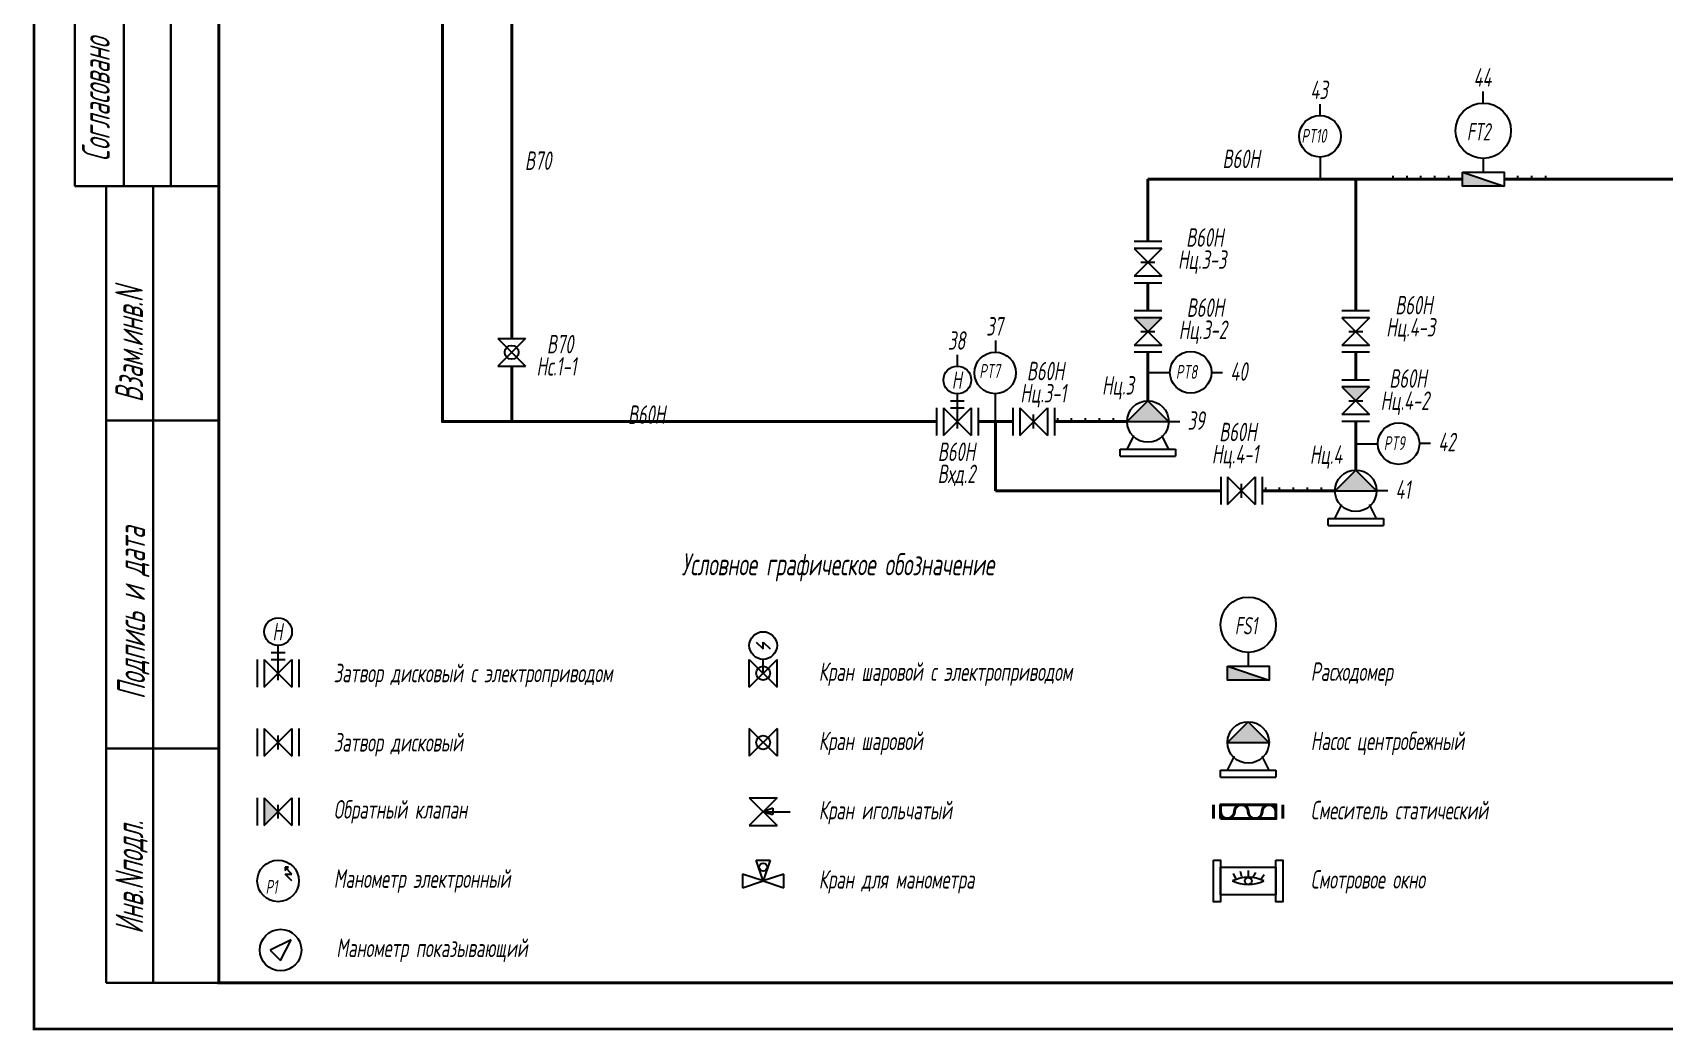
# Model space of a CAD drawing. Header units: millimetres. Extents: x 125 to 10524, y 7125 to 13164.
# Drawn here: x 125.4 to 302, y 10410.8 to 10518.9 of the extents above; entities that cross this region are included whole.
import ezdxf

# ---------------------------------------------------------------- set-up
doc = ezdxf.new("R2010")
doc.units = ezdxf.units.MM
doc.header["$LTSCALE"] = 4
for name, color, linetype in [('1', 7, 'Continuous'), ('2', 7, 'Continuous'), ('Надписи', 7, 'Continuous')]:
    doc.layers.add(name, color=color, linetype=linetype)
for name, color, linetype, lineweight in [('RAMKA', 7, 'Continuous', 25), ('В60Н', 140, 'Continuous', 40), ('В70', 120, 'Continuous', 40)]:
    doc.layers.add(name, color=color, linetype=linetype, lineweight=lineweight)
doc.layers.add('В20', color=7, linetype='Continuous', lineweight=40, true_color=0x0a7800)
doc.styles.add('COTES', font='cs_gost2304.shx', dxfattribs={"width": 0.75, "oblique": 15})
doc.styles.add('Eskd знаки', font='eskd.shx', dxfattribs={"width": 0.8, "oblique": 10})

# ---------------------------------------------------------------- blocks, each defined once
blk = doc.blocks.new('Формат А3')
at = {"color": 0, "linetype": 'Continuous', "const_width": 0.3}
for points in [[(-420, 297), (0, 297), (0, 0), (-420, 0)], [(-400, 5), (-400, 292), (-5, 292), (-5, 5)]]:
    blk.add_lwpolyline(points, close=True, dxfattribs=at)
blk = doc.blocks.new('A$C73A268AF')
at = {"lineweight": 30}
for p, q in [((4.57, 157.46), (4.57, 91.46)), ((9.89, 157.46), (9.89, 91.46)), ((14.97, 157.46), (14.97, 91.46)), ((4.57, 91.46), (20.05, 91.46)), ((7.96, 5.15), (7.96, 91.46)), ((13.04, 5.15), (13.04, 91.46)), ((20.15, 66.08), (7.96, 66.08)), ((20.15, 30.54), (7.96, 30.54))]:
    blk.add_line(p, q, dxfattribs=at)
blk.add_lwpolyline([(20.15, 5.15), (7.96, 5.15)], dxfattribs=at)
blk.add_blockref('Формат А3', (420.15, 0.15))
at = {"layer": 'RAMKA', "style": 'COTES', "oblique": 15, "width": 0.75}
for s, p in [('Согласовано', (8.35, 94.1)), ('Взам.инв.N', (11.94, 68.02)), ('Подпись и дата', (12.17, 35.86)), ('Инв.Nподл.', (11.97, 10.43))]:
    blk.add_text(s, height=3, rotation=90, dxfattribs=at).set_placement(p)

msp = doc.modelspace()

# ---------------------------------------------------------------- hatches: boundary and pattern name
h = msp.add_hatch(color=256)
h.dxf.hatch_style = 1
h.paths.add_polyline_path([(247.57, 10488.01), (244.57, 10488.01), (246.07, 10486.51)])
h = msp.add_hatch(color=256)
h.dxf.hatch_style = 1
h.paths.add_polyline_path([(270.07, 10480.51), (267.07, 10480.51), (268.57, 10479.01)])
h = msp.add_hatch(color=256)
h.dxf.hatch_style = 1
h.paths.add_polyline_path([(248.31, 10476.76), (246.07, 10479.01), (243.83, 10476.76)])
h = msp.add_hatch(color=256)
h.dxf.hatch_style = 1
h.paths.add_polyline_path([(270.81, 10469.26), (268.57, 10471.51), (266.33, 10469.26)])
h = msp.add_hatch(color=256)
h.dxf.hatch_style = 1
h.paths.add_polyline_path([(259.17, 10442), (256.93, 10444.25), (254.68, 10442)])
h = msp.add_hatch(color=256)
h.dxf.hatch_style = 1
h.paths.add_polyline_path([(150.43, 10436), (150.43, 10433), (151.93, 10434.5)])
at = {"layer": '2', "ltscale": 0.5}
for points in [[(280.12, 10503.76), (280.12, 10502.26), (284.62, 10502.26)], [(254.68, 10450.25), (254.68, 10448.75), (259.18, 10448.75)]]:
    msp.add_hatch(color=256, dxfattribs=at).paths.add_polyline_path(points)

# ---------------------------------------------------------------- linework, layer by layer
at = {"color": 30, "true_color": 0xf26722}
for p, q in [((264.72, 10505.4), (264.72, 10503.01)), ((282.37, 10505.31), (282.37, 10503.76)), ((248.46, 10482.05), (246.07, 10482.05)), ((229.54, 10479.78), (229.54, 10476.78)), ((270.96, 10474.32), (268.57, 10474.32))]:
    msp.add_line(p, q, dxfattribs=at)
for p, q in [((272.62, 10503.01), (272.62, 10503.38)), ((274.12, 10503.01), (274.12, 10503.38)), ((275.62, 10503.01), (275.62, 10503.38)), ((277.12, 10503.01), (277.12, 10503.38)), ((278.62, 10503.38), (278.62, 10503.01)), ((286.12, 10503.01), (286.12, 10503.38)), ((287.62, 10503.01), (287.62, 10503.38)), ((289.12, 10503.38), (289.12, 10503.01)), ((247.57, 10496.26), (244.57, 10496.26)), ((247.57, 10495.51), (244.57, 10495.51)), ((244.57, 10495.51), (247.57, 10492.51)), ((247.57, 10495.51), (244.57, 10492.51)), ((247.57, 10492.51), (244.57, 10492.51)), ((245.32, 10494.01), (246.82, 10494.01)), ((247.57, 10491.76), (244.57, 10491.76)), ((247.57, 10488.76), (244.57, 10488.76)), ((247.57, 10488.01), (244.57, 10488.01)), ((244.57, 10488.01), (247.57, 10485.01)), ((247.57, 10488.01), (244.57, 10485.01)), ((270.07, 10488.76), (267.07, 10488.76)), ((270.07, 10488.01), (267.07, 10488.01)), ((267.07, 10488.01), (270.07, 10485.01)), ((270.07, 10488.01), (267.07, 10485.01)), ((175.71, 10485.76), (178.71, 10485.76)), ((178.71, 10485.76), (175.71, 10482.76)), ((175.71, 10485.76), (178.71, 10482.76)), ((245.32, 10486.51), (246.82, 10486.51)), ((267.82, 10486.51), (269.32, 10486.51)), ((247.57, 10485.01), (244.57, 10485.01)), ((247.57, 10484.26), (244.57, 10484.26)), ((270.07, 10485.01), (267.07, 10485.01)), ((270.07, 10484.26), (267.07, 10484.26)), ((175.71, 10482.76), (178.71, 10482.76)), ((270.07, 10481.26), (267.07, 10481.26)), ((270.07, 10480.51), (267.07, 10480.51)), ((267.07, 10480.51), (270.07, 10477.51)), ((270.07, 10480.51), (267.07, 10477.51)), ((224.7, 10479.01), (226.2, 10479.01)), ((225.45, 10476.01), (225.45, 10479.76)), ((267.82, 10479.01), (269.32, 10479.01)), ((223.2, 10478.26), (223.2, 10475.26)), ((223.95, 10478.26), (223.95, 10475.26)), ((223.95, 10475.26), (226.95, 10478.26)), ((223.95, 10478.26), (226.95, 10475.26)), ((224.7, 10478.26), (226.2, 10478.26)), ((226.95, 10478.26), (226.95, 10475.26)), ((227.7, 10478.26), (227.7, 10475.26)), ((231.45, 10478.26), (231.45, 10475.26)), ((232.2, 10478.26), (232.2, 10475.26)), ((232.2, 10475.26), (235.2, 10478.26)), ((232.2, 10478.26), (235.2, 10475.26)), ((233.7, 10476.01), (233.7, 10477.51)), ((235.2, 10478.26), (235.2, 10475.26)), ((235.95, 10478.26), (235.95, 10475.26)), ((236.32, 10476.76), (236.32, 10477.13)), ((237.82, 10476.76), (237.82, 10477.13)), ((239.32, 10476.76), (239.32, 10477.13)), ((240.82, 10476.76), (240.82, 10477.13)), ((242.32, 10477.13), (242.32, 10476.76)), ((243.82, 10476.76), (248.32, 10476.76)), ((270.07, 10477.51), (267.07, 10477.51)), ((270.07, 10476.76), (267.07, 10476.76)), ((243.82, 10473.76), (244.57, 10475.26)), ((248.32, 10473.76), (247.57, 10475.26)), ((243.07, 10473.01), (243.07, 10473.76)), ((243.07, 10473.76), (249.07, 10473.76)), ((243.07, 10473.01), (249.07, 10473.01)), ((249.07, 10473.76), (249.07, 10473.01)), ((253.95, 10470.76), (253.95, 10467.76)), ((254.7, 10470.76), (254.7, 10467.76)), ((254.7, 10467.76), (257.7, 10470.76)), ((254.7, 10470.76), (257.7, 10467.76)), ((256.2, 10468.51), (256.2, 10470.01)), ((257.7, 10470.76), (257.7, 10467.76)), ((258.45, 10470.76), (258.45, 10467.76)), ((258.83, 10469.26), (258.83, 10469.63)), ((260.33, 10469.26), (260.33, 10469.63)), ((261.83, 10469.26), (261.83, 10469.63)), ((263.33, 10469.26), (263.33, 10469.63)), ((264.83, 10469.63), (264.83, 10469.26)), ((266.32, 10469.26), (270.82, 10469.26)), ((266.32, 10466.26), (267.07, 10467.76)), ((270.82, 10466.26), (270.07, 10467.76)), ((265.57, 10465.51), (265.57, 10466.26)), ((265.57, 10466.26), (271.57, 10466.26)), ((271.57, 10466.26), (271.57, 10465.51)), ((265.57, 10465.51), (271.57, 10465.51)), ((151.93, 10448.75), (151.93, 10452.5)), ((203.68, 10452.88), (204.43, 10452.13)), ((204.43, 10452.13), (204.43, 10452.88)), ((204.43, 10452.88), (205.18, 10452.13)), ((149.68, 10451), (149.68, 10448)), ((150.43, 10451), (150.43, 10448)), ((150.43, 10448), (153.43, 10451)), ((150.43, 10451), (153.43, 10448)), ((151.18, 10451.75), (152.68, 10451.75)), ((151.18, 10451), (152.68, 10451)), ((153.43, 10451), (153.43, 10448)), ((154.18, 10451), (154.18, 10448)), ((202.93, 10448), (202.93, 10451)), ((202.93, 10451), (205.93, 10448)), ((202.93, 10448), (205.93, 10451)), ((204.43, 10449.5), (204.43, 10451)), ((205.93, 10448), (205.93, 10451)), ((149.68, 10443.5), (149.68, 10440.5)), ((150.43, 10443.5), (150.43, 10440.5)), ((150.43, 10440.5), (153.43, 10443.5)), ((150.43, 10443.5), (153.43, 10440.5)), ((153.43, 10443.5), (153.43, 10440.5)), ((154.18, 10443.5), (154.18, 10440.5)), ((202.93, 10443.5), (202.93, 10440.5)), ((205.93, 10440.5), (202.93, 10443.5)), ((205.93, 10443.5), (202.93, 10440.5)), ((205.93, 10443.5), (205.93, 10440.5)), ((151.93, 10441.25), (151.93, 10442.75)), ((254.68, 10442), (259.18, 10442)), ((254.68, 10439), (255.43, 10440.5)), ((259.18, 10439), (258.43, 10440.5)), ((253.93, 10438.25), (253.93, 10439)), ((253.93, 10439), (259.93, 10439)), ((253.93, 10438.25), (259.93, 10438.25)), ((259.93, 10439), (259.93, 10438.25)), ((149.68, 10436), (149.68, 10433)), ((150.43, 10436), (150.43, 10433)), ((150.43, 10433), (153.43, 10436)), ((150.43, 10436), (153.43, 10433)), ((153.43, 10436), (153.43, 10433)), ((154.18, 10436), (154.18, 10433)), ((202.93, 10436), (205.93, 10436)), ((205.93, 10436), (202.93, 10433)), ((202.93, 10436), (205.93, 10433)), ((151.93, 10433.75), (151.93, 10435.25)), ((205.48, 10434.88), (204.43, 10434.5)), ((204.43, 10434.5), (205.48, 10434.2)), ((204.43, 10434.5), (207.37, 10434.5)), ((205.48, 10434.88), (205.48, 10434.2)), ((202.93, 10433), (205.93, 10433)), ((204.43, 10427), (203.68, 10429.25)), ((203.68, 10429.25), (205.18, 10429.25)), ((205.18, 10429.25), (204.43, 10427)), ((153.43, 10427.75), (152.68, 10428.5)), ((153.43, 10427), (152.68, 10427.75)), ((152.68, 10427.75), (153.43, 10427.75)), ((202.18, 10427.75), (202.18, 10426.25)), ((204.43, 10427), (202.18, 10427.75)), ((206.68, 10427.75), (204.43, 10427)), ((206.68, 10426.25), (206.68, 10427.75)), ((202.18, 10426.25), (204.43, 10427)), ((204.43, 10427), (206.68, 10426.25)), ((153.33, 10420.63), (151.08, 10419.51)), ((152.2, 10418.38), (153.33, 10420.63)), ((152.2, 10418.38), (153.33, 10420.63)), ((151.08, 10419.51), (152.2, 10418.38))]:
    msp.add_line(p, q)
at = {"ltscale": 10}
for p, q in [((246.07, 10479.01), (243.83, 10476.76)), ((246.07, 10479.01), (248.31, 10476.76)), ((268.57, 10471.51), (266.33, 10469.26)), ((268.57, 10471.51), (270.81, 10469.26)), ((256.93, 10444.25), (254.68, 10442)), ((256.93, 10444.25), (259.17, 10442))]:
    msp.add_line(p, q, dxfattribs=at)
at = {"color": 30, "true_color": 0xf26722}
for centre, radius in [((282.37, 10508.26), 3), ((264.7, 10507.66), 2.25), ((229.54, 10482.03), 2.25), ((250.71, 10482.09), 2.25), ((225.45, 10481.26), 1.5), ((273.21, 10474.37), 2.25)]:
    msp.add_circle(centre, radius, dxfattribs=at)
for centre, radius in [((177.21, 10484.26), 0.75), ((246.07, 10476.76), 2.25), ((268.57, 10469.26), 2.25), ((151.93, 10454), 1.5), ((204.43, 10452.5), 1.5), ((204.43, 10449.5), 0.75), ((256.93, 10442), 2.25), ((204.43, 10442), 0.75), ((151.93, 10427), 2.25), ((204.43, 10428.5), 0.426), ((152.2, 10419.51), 2.25)]:
    msp.add_circle(centre, radius)
at = {"layer": '1'}
for p, q in [((152.68, 10428.5), (153.05, 10428.5)), ((153.05, 10428.5), (152.68, 10428.5)), ((152.68, 10428.5), (152.68, 10428.13)), ((152.68, 10428.13), (153.05, 10428.5)), ((255.58, 10427.28), (255.32, 10427.81)), ((256.23, 10427.43), (256.08, 10428.01)), ((256.93, 10428.13), (256.93, 10427.38)), ((257.48, 10427.42), (257.76, 10427.93)), ((258.28, 10427.2), (258.65, 10427.7))]:
    msp.add_line(p, q, dxfattribs=at)
for points in [[(253.18, 10429.25), (253.93, 10429.25), (253.93, 10424.75), (253.18, 10424.75)], [(259.93, 10429.25), (260.68, 10429.25), (260.68, 10424.75), (259.93, 10424.75)], [(253.93, 10428.5), (259.93, 10428.5), (259.93, 10425.5), (253.93, 10425.5)]]:
    msp.add_lwpolyline(points, close=True, dxfattribs=at)
msp.add_circle((256.93, 10427), 0.375, dxfattribs=at)
for centre, radius, start, end in [((256.93, 10423.43), 3.95, 64.7203, 115.2797), ((256.93, 10430.61), 3.98, 244.9424, 295.0576)]:
    msp.add_arc(centre, radius, start, end, dxfattribs=at)
at = {"layer": '2', "ltscale": 0.5}
for p, q in [((280.12, 10503.76), (284.62, 10502.26)), ((256.93, 10451.81), (256.93, 10450.25)), ((254.68, 10450.25), (259.18, 10448.75))]:
    msp.add_line(p, q, dxfattribs=at)
for points in [[(280.12, 10503.76), (284.62, 10503.76), (284.62, 10502.26), (280.12, 10502.26)], [(254.68, 10450.25), (259.18, 10450.25), (259.18, 10448.75), (254.68, 10448.75)]]:
    msp.add_lwpolyline(points, close=True, dxfattribs=at)
msp.add_circle((256.93, 10454.75), 3, dxfattribs=at)
at = {"layer": 'В20', "color": 7}
for p, q in [((253.18, 10435.25), (253.18, 10433.75)), ((260.68, 10435.25), (260.68, 10433.75))]:
    msp.add_line(p, q, dxfattribs=at)
msp.add_lwpolyline([(253.93, 10433.75), (253.93, 10435.25), (259.93, 10435.25), (259.93, 10433.75)], close=True, dxfattribs=at)
for centre, start, end in [((254.68, 10434.5), 180, 0), ((256.18, 10434.5), 0, 180), ((257.68, 10434.5), 180, 0), ((259.18, 10434.5), 0, 180)]:
    msp.add_arc(centre, 0.75, start, end, dxfattribs=at)
at = {"layer": 'В60Н'}
for p, q in [((268.57, 10503.01), (246.07, 10503.01)), ((246.07, 10496.26), (246.07, 10503.01)), ((268.57, 10488.76), (268.57, 10503.01)), ((280.12, 10503.01), (268.57, 10503.01)), ((304.87, 10503.01), (284.62, 10503.01)), ((246.07, 10488.76), (246.07, 10491.76)), ((246.07, 10479.01), (246.07, 10484.26)), ((268.57, 10481.26), (268.57, 10484.26)), ((227.7, 10476.76), (231.45, 10476.76)), ((229.57, 10476.76), (229.57, 10469.26)), ((235.95, 10476.76), (243.82, 10476.76)), ((268.57, 10471.51), (268.57, 10476.76)), ((229.57, 10469.26), (253.95, 10469.26)), ((258.45, 10469.26), (266.32, 10469.26))]:
    msp.add_line(p, q, dxfattribs=at)
msp.add_lwpolyline([(223.2, 10476.76), (169.71, 10476.76), (169.71, 10541.63), (156.04, 10541.63)], dxfattribs=at)
at = {"layer": 'В70'}
for points in [[(180.96, 10525.53), (177.21, 10525.53), (177.21, 10485.76)], [(177.21, 10482.76), (177.21, 10476.76)]]:
    msp.add_lwpolyline(points, dxfattribs=at)
at = {"layer": 'Надписи', "color": 30, "true_color": 0xf26722}
for p, q in [((282.36, 10511.25), (282.36, 10512.5)), ((264.7, 10509.91), (264.7, 10511.15)), ((229.61, 10484.28), (229.61, 10485.53)), ((225.47, 10482.75), (225.47, 10484)), ((252.91, 10482.07), (254.16, 10482.07)), ((248.28, 10476.76), (249.52, 10476.76)), ((275.43, 10474.42), (276.67, 10474.42)), ((270.78, 10469.28), (272.03, 10469.28))]:
    msp.add_line(p, q, dxfattribs=at)

# ---------------------------------------------------------------- block references
at = {"ltscale": 1.2}
msp.add_blockref('A$C73A268AF', (125.36, 10410.81), dxfattribs=at)

# ---------------------------------------------------------------- texts
at = {"color": 30, "true_color": 0xf26722, "insert": (224.84, 10482.19), "char_height": 1.88, "width": 4.1103, "attachment_point": 1, "style": 'Eskd знаки'}
msp.add_mtext('Н', dxfattribs=at)
at = {"layer": '1', "attachment_point": 1, "style": 'Eskd знаки'}
for s, width, gutter_width, heights, insert, char_height in [('PT10', 3.9182, 0.169, [0], (262.69, 10508.46), 1.5), ('PT7', 3.9182, 0.169, [0], (227.83, 10482.98), 1.5), ('PT8', 3.9182, 0.169, [0], (249.11, 10482.89), 1.5), ('PT9', 3.9182, 0.169, [0], (271.61, 10475.17), 1.5), (' {\\H1.2x;Условное графическое обозначение}', 59.9137, 0.0844, [2.5], (194.78, 10462.5), 2), ('Затвор дисковый с электроприводом', 40.6802, 0.0844, [0], (157.95, 10450.52), 2), ('Кран шаровой с электроприводом', 40.6802, 0.0844, [0], (210.45, 10450.67), 2), ('Расходомер', 40.6802, 0.0844, [0], (263.7, 10450.67), 2), ('Затвор дисковый', 40.6802, 0.0844, [0], (157.95, 10443.02), 2), ('Кран шаровой', 40.6802, 0.0844, [0], (210.45, 10443.17), 2), ('Насос центробежный', 40.6802, 0.0844, [0], (263.7, 10443.17), 2), ('Обратный клапан', 40.6802, 0.0844, [0], (157.95, 10435.75), 2), ('Кран игольчатый', 40.6802, 0.0844, [0], (210.45, 10435.67), 2), ('Смеситель статический', 40.6802, 0.0844, [0], (263.7, 10435.67), 2), ('P1', 3.9182, 0.169, [0], (150.58, 10427.11), 1.5), ('Манометр электронный', 40.6802, 0.0844, [0], (157.95, 10428.25), 2), ('Кран для манометра', 40.6802, 0.0844, [0], (210.45, 10428.17), 2), ('Смотровое окно', 40.6802, 0.0844, [0], (263.7, 10428.17), 2), ('Манометр показывающий', 40.6802, 0.0844, [0], (158.23, 10420.75), 2)]:
    msp.add_mtext_dynamic_manual_height_columns(s, width=width, gutter_width=gutter_width, heights=heights, dxfattribs=dict(at, insert=insert, char_height=char_height))
at = {"layer": '1', "ltscale": 15, "char_height": 2, "width": 6.375, "attachment_point": 1, "style": 'Eskd знаки'}
for s, insert in [('Нц.3', (241.1, 10481.68)), ('Нц.4', (263.6, 10474.18))]:
    msp.add_mtext(s, dxfattribs=dict(at, insert=insert))
at = {"layer": '2', "ltscale": 15, "width": 4.1103, "attachment_point": 1, "style": 'Eskd знаки'}
for s, insert, char_height in [('FТ2', (280.59, 10509.08), 1.875), ('FS1', (255.48, 10455.58), 1.875), ('Н', (151.32, 10454.94), 1.88)]:
    msp.add_mtext(s, dxfattribs=dict(at, insert=insert, char_height=char_height))
at = {"layer": 'Надписи', "ltscale": 15, "char_height": 2, "width": 6.375, "line_spacing_factor": 0.72, "style": 'Eskd знаки'}
for s, insert, attachment_point in [('43', (263.66, 10513.69), 1), ('44', (281.32, 10515.04), 1), ('\\pi1.34188;В70', (177.3, 10506.02), 1), ('\\pi0.61117;В60Н\\P\\pi-0.27772;Нц.3-3', (249.6, 10497.7), 1), ('\\pi0.61117;В60Н\\P\\pi-0.24833;Нц.3-2', (249.66, 10490.1), 1), ('\\pi0.61117;В60Н\\P\\pi-0.3666;Нц.4-3', (272.23, 10490.37), 1), ('37', (228.57, 10488.07), 1), ('\\pi1.34188;В70\\P\\pi0.21117;Нс.1-1', (179.68, 10486.14), 1), ('38', (224.43, 10486.54), 1), ('\\pi0.61117;В60Н\\P\\pi-0.09994;Нц.3-1', (232.36, 10483.23), 1), ('40', (255, 10483.18), 1), ('\\pi0.61117;В60Н\\P\\pi-0.33722;Нц.4-2', (271.59, 10482.42), 1), ('39', (250.36, 10477.87), 1), ('\\pi0.61117;В60Н\\P\\pi-0.18883;Нц.4-1', (253.18, 10476.63), 1), ('42', (277.51, 10475.54), 1), ('В60Н^JВхд.2', (225.35, 10472.13), 5), ('41', (272.87, 10470.39), 1)]:
    msp.add_mtext(s, dxfattribs=dict(at, insert=insert, attachment_point=attachment_point))
at = {"layer": 'Надписи', "ltscale": 15, "char_height": 2, "width": 6.375, "attachment_point": 1, "style": 'Eskd знаки'}
for insert in [(254.15, 10506.21), (189.79, 10478.51)]:
    msp.add_mtext('В60Н', dxfattribs=dict(at, insert=insert))

doc.saveas('drawing.dxf')
